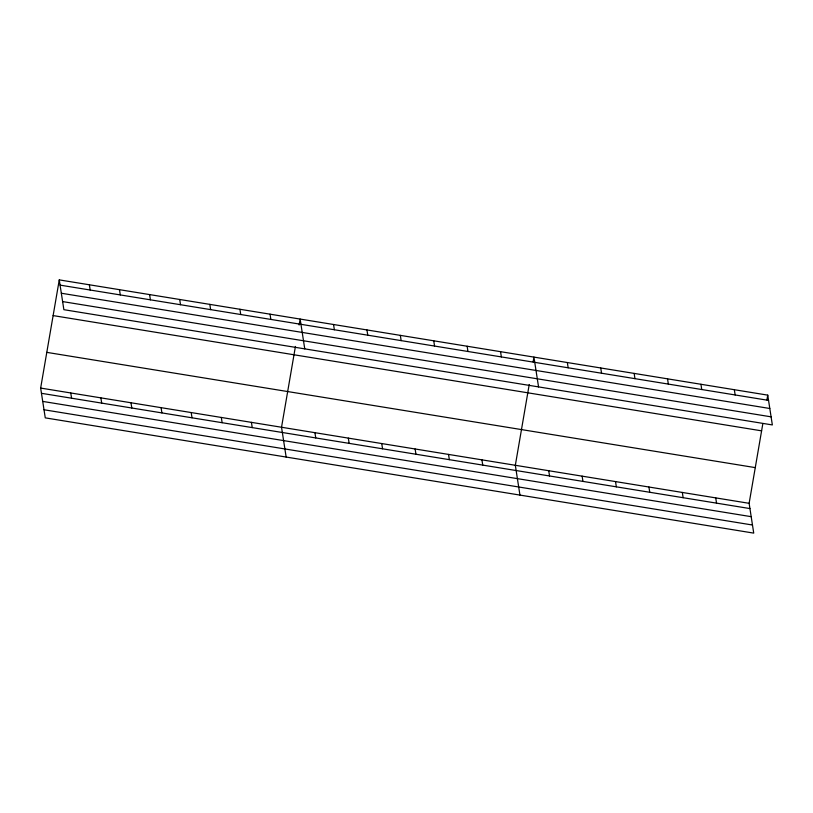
<?xml version="1.0" encoding="UTF-8"?>
<svg xmlns="http://www.w3.org/2000/svg" width="813" height="813" viewBox="0 0 813 813"><rect width="100%" height="100%" fill="white"/><g stroke="black" fill="none" stroke-linecap="round" stroke-linejoin="round"><path stroke-width="1.22" d="M762.828 423.705L749.129 503.318L753.732 533.115L45.264 417.862L40.65 388.065L59.268 279.885L767.736 395.138L772.35 424.935L63.871 309.682L59.268 279.885M295.434 346.44L281.532 427.252L286.146 457.048M299.123 325.017L300.149 319.072L304.753 348.868M529.233 384.478L515.33 465.29L519.944 495.076M533.125 361.866L533.938 357.11L538.552 386.907M766.923 399.905L767.736 395.138M60.081 285.129L768.549 400.392M61.331 293.239L769.799 408.492M62.621 301.582L771.1 416.835M53.119 315.586L761.598 430.839M46.788 352.364L755.267 467.617M40.65 388.065L749.129 503.318M41.463 393.309L749.932 508.572M42.713 401.409L751.192 516.672M44.004 409.762L752.482 525.015M734.342 389.712L735.155 394.955M700.938 384.275L701.751 389.529M715.725 497.891L716.538 503.135M667.544 378.838L668.347 384.092M682.32 492.454L683.133 497.698M634.14 373.411L634.953 378.655M648.926 487.017L649.739 492.272M600.736 367.974L601.549 373.228M615.522 481.591L616.335 486.835M567.342 362.537L568.155 367.791M582.128 476.154L582.941 481.398M548.724 470.717L549.537 475.971M500.544 351.673L501.357 356.927M467.14 346.236L467.953 351.49M481.926 459.853L482.739 465.097M433.746 340.81L434.559 346.053M448.532 454.416L449.345 459.67M400.342 335.373L401.155 340.627M415.128 448.989L415.941 454.233M366.948 329.936L367.761 335.19M381.734 443.552L382.547 448.796M333.543 324.509L334.356 329.753M348.33 438.116L349.143 443.37M314.926 432.689L315.739 437.933M270.038 314.174L270.851 319.428M239.926 309.275L240.739 314.529M251.42 422.354L252.233 427.597M209.815 304.377L210.628 309.621M221.309 417.455L222.122 422.699M179.703 299.479L180.516 304.723M191.197 412.557L192.01 417.801M149.592 294.58L150.405 299.824M161.086 407.659L161.899 412.902M119.481 289.682L120.294 294.926M130.984 402.76L131.797 408.004M89.369 284.784L90.182 290.028M100.873 397.862L101.686 403.106M70.761 392.964L71.574 398.207"/></g></svg>
